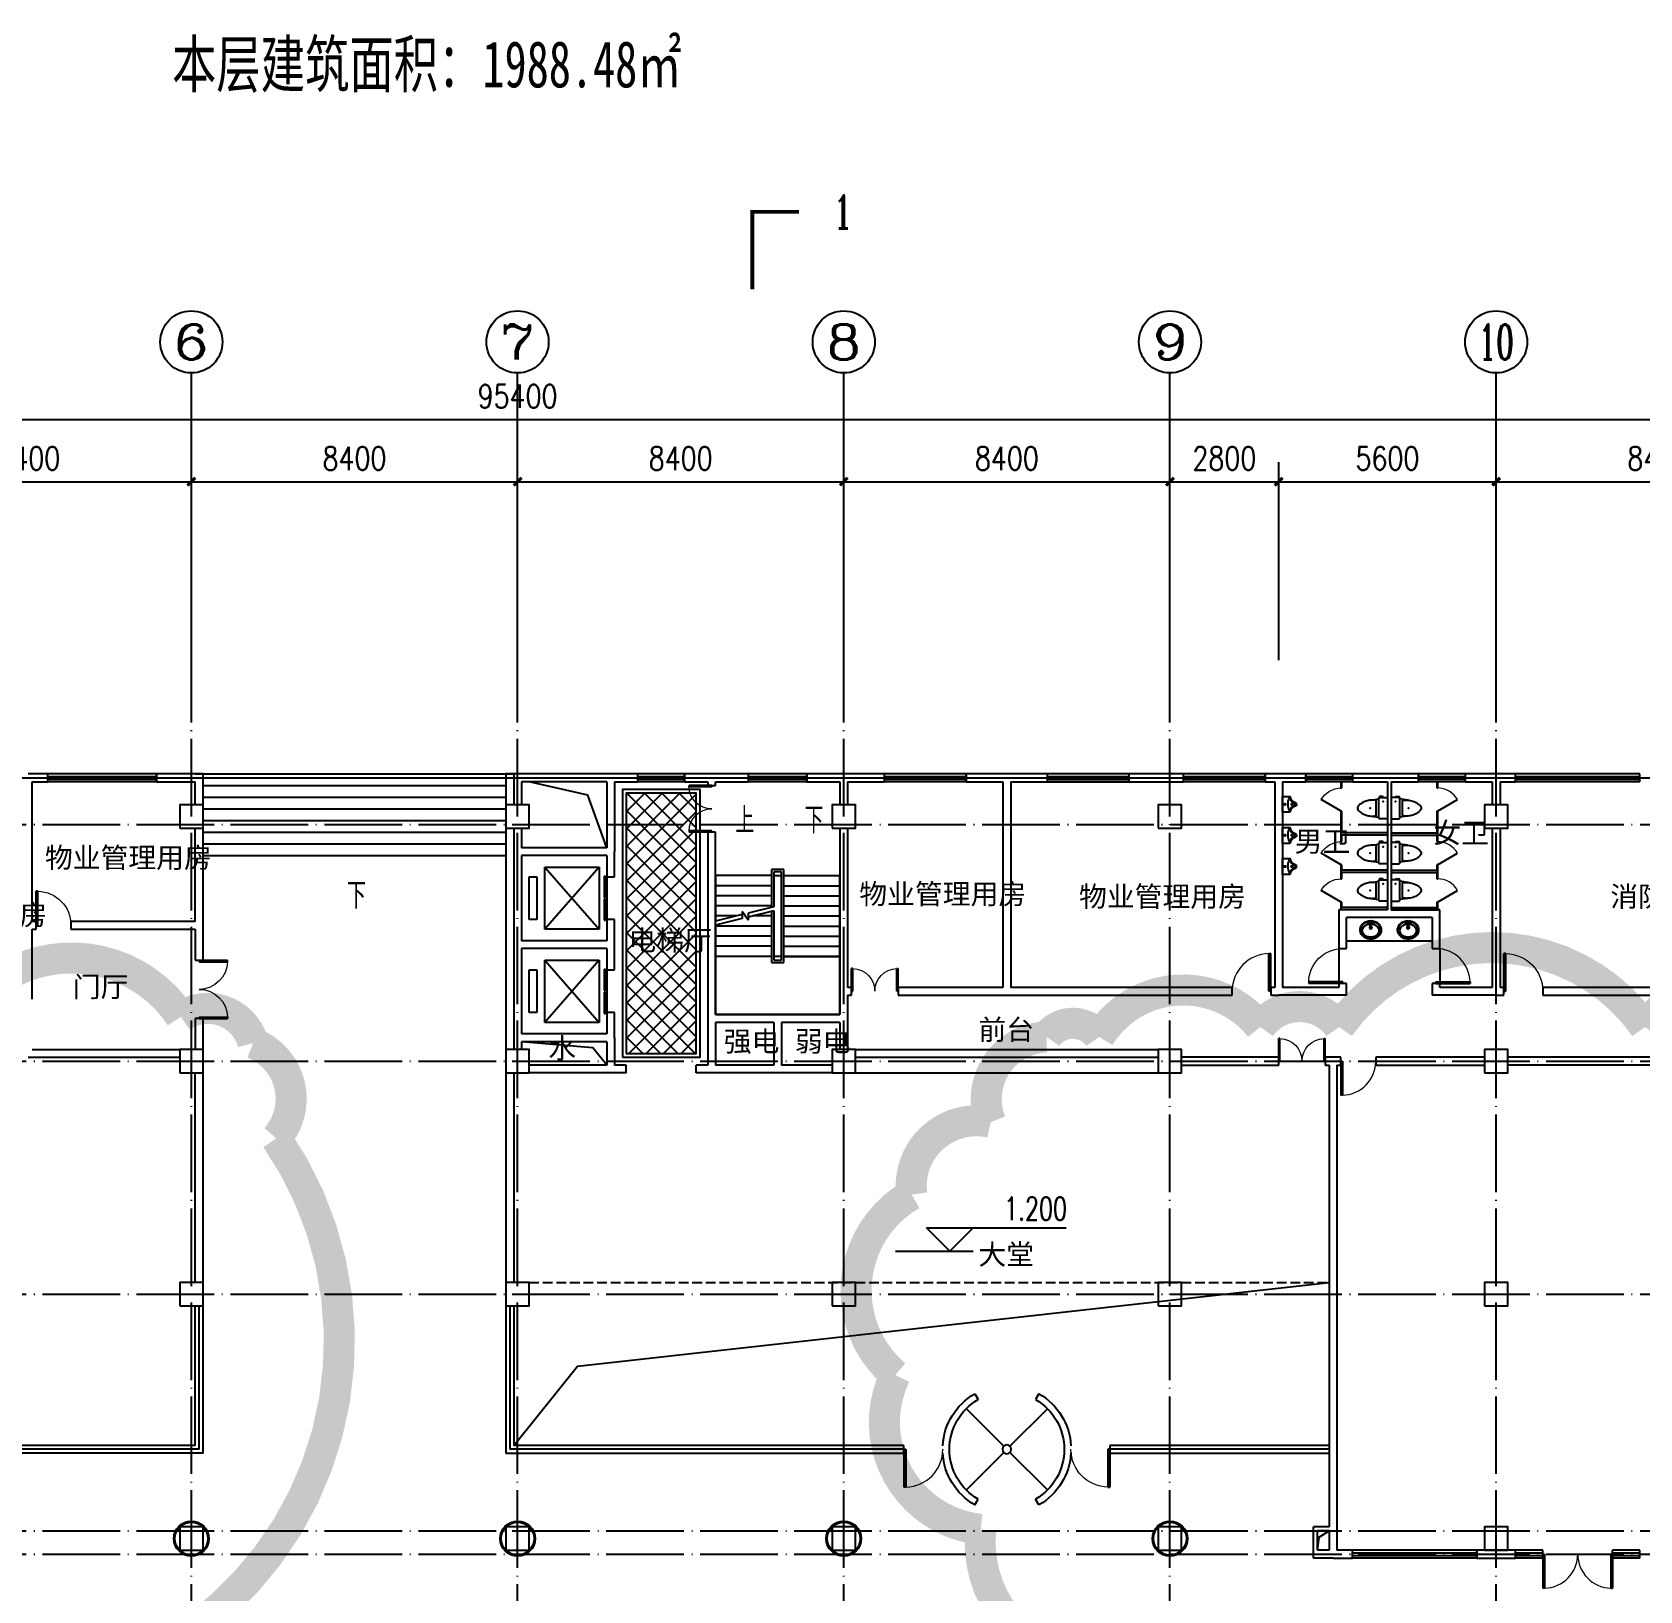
# Model space of a CAD drawing. Extents: x 122060 to 300410, y -425997 to -174060.
# Drawn here: x 198716 to 240116, y -275803 to -235647 of the extents above; entities that cross this region are included whole.
import ezdxf
from ezdxf.enums import TextEntityAlignment as Align

# ---------------------------------------------------------------- set-up
doc = ezdxf.new("R2010")
doc.units = 0
doc.header["$LTSCALE"] = 1000
doc.header["$MEASUREMENT"] = 0
doc.linetypes.add('DASH', pattern=[0.35, 0.25, -0.1])
doc.linetypes.add('DOTE', pattern=[2.42, 2, -0.2, 0.02, -0.2])
doc.layers.get('0').update_dxf_attribs({"linetype": 'CONTINUOUS'})
doc.layers.get('Defpoints').update_dxf_attribs({"linetype": 'CONTINUOUS'})
for name, color, linetype in [('AXIS', 3, 'CONTINUOUS'), ('AXIS_TEXT', 7, 'CONTINUOUS'), ('DIM_ELEV', 3, 'CONTINUOUS'), ('DIM_SYMB', 3, 'CONTINUOUS'), ('DOTE', 1, 'CONTINUOUS'), ('STAIR', 2, 'CONTINUOUS'), ('WALL', 255, 'CONTINUOUS'), ('WINDOW', 4, 'CONTINUOUS'), ('WR-COLUMN', 255, 'CONTINUOUS'), ('WR-EQPM-TOLT', 70, 'CONTINUOUS'), ('WR-WALL', 255, 'CONTINUOUS'), ('厨卫', 8, 'CONTINUOUS'), ('平面填充', 251, 'CONTINUOUS'), ('平面看线', 8, 'CONTINUOUS'), ('石材', 41, 'CONTINUOUS')]:
    doc.layers.add(name, color=color, linetype=linetype)
doc.layers.add('PUB_TEXT', color=7, linetype='CONTINUOUS', lineweight=0)
doc.styles.add('_TCH_AXIS', font='COMPLEX', dxfattribs={"bigfont": 'GBCBIG'})
doc.styles.add('_TCH_DIM', font='SIMPLEX', dxfattribs={"bigfont": 'GBCBIG'})
doc.styles.add('_TCH_LABEL', font='COMPLEX', dxfattribs={"bigfont": 'GBCBIG'})
doc.styles.add('COMPLEX', font='COMPLEX')
doc.styles.add('dim_font', font='SIMPLEX.shx', dxfattribs={"width": 0.8})
doc.styles.add('宋体', font='SimSun.ttf')
doc.styles.add('长仿宋', font='SimSun.ttf', dxfattribs={"width": 0.7, "height": 5})
doc.dimstyles.new('DIMN200', dxfattribs={"dimscale": 2, "dimtxt": 300, "dimasz": 100, "dimexe": 250, "dimexo": 300, "dimgap": 150, "dimtad": 1, "dimdec": 0, "dimzin": 0, "dimdsep": 46, "dimtxsty": 'dim_font', "dimblk": 'ARCHTICK', "dimcen": 0.09, "dimclrt": 7, "dimazin": 2, "dimtfac": 1, "dimtdec": 0, "dimtix": 1, "dimtmove": 2, "dimatfit": 3, "dimfxl": 0, "dimtolj": 1, "dimtzin": 0, "dimarcsym": 0})

# ---------------------------------------------------------------- blocks, each defined once
blk = doc.blocks.new('_ArchTick')
at = {"color": 0, "linetype": 'ByBlock', "const_width": 0.4}
blk.add_lwpolyline([(-0.5, -0.5), (0.5, 0.5)], dxfattribs=at)
blk = doc.blocks.new('*D195')
at = {"layer": 'AXIS', "color": 0, "lineweight": -2}
for p, q in [((194416, -251828), (194416, -246728)), ((202816, -251828), (202816, -246728)), ((194416, -247228), (202816, -247228))]:
    blk.add_line(p, q, dxfattribs=at)
at = {"layer": 'Defpoints', "color": 0}
for p in [(202816, -247228), (194416, -252428), (202816, -252428)]:
    blk.add_point(p, dxfattribs=at)
at = {"layer": 'AXIS', "color": 0, "lineweight": -2, "xscale": 200, "yscale": 200, "zscale": 200, "rotation": 180}
blk.add_blockref('_ArchTick', (194416, -247228), dxfattribs=at)
at = {"layer": 'AXIS', "color": 0, "lineweight": -2, "xscale": 200, "yscale": 200, "zscale": 200}
blk.add_blockref('_ArchTick', (202816, -247228), dxfattribs=at)
at = {"layer": 'AXIS', "color": 7, "insert": (198616, -246628), "char_height": 600, "attachment_point": 5, "style": 'dim_font'}
blk.add_mtext('\\A1;8400', dxfattribs=at)
blk = doc.blocks.new('*D196')
at = {"layer": 'AXIS', "color": 0, "lineweight": -2}
for p, q in [((202816, -251828), (202816, -246728)), ((211216, -251828), (211216, -246728)), ((202816, -247228), (211216, -247228))]:
    blk.add_line(p, q, dxfattribs=at)
at = {"layer": 'Defpoints', "color": 0}
for p in [(211216, -247228), (202816, -252428), (211216, -252428)]:
    blk.add_point(p, dxfattribs=at)
at = {"layer": 'AXIS', "color": 0, "lineweight": -2, "xscale": 200, "yscale": 200, "zscale": 200, "rotation": 180}
blk.add_blockref('_ArchTick', (202816, -247228), dxfattribs=at)
at = {"layer": 'AXIS', "color": 0, "lineweight": -2, "xscale": 200, "yscale": 200, "zscale": 200}
blk.add_blockref('_ArchTick', (211216, -247228), dxfattribs=at)
at = {"layer": 'AXIS', "color": 7, "insert": (207016, -246628), "char_height": 600, "attachment_point": 5, "style": 'dim_font'}
blk.add_mtext('\\A1;8400', dxfattribs=at)
blk = doc.blocks.new('*D197')
at = {"layer": 'AXIS', "color": 0, "lineweight": -2}
for p, q in [((211216, -251828), (211216, -246728)), ((219616, -251828), (219616, -246728)), ((211216, -247228), (219616, -247228))]:
    blk.add_line(p, q, dxfattribs=at)
at = {"layer": 'Defpoints', "color": 0}
for p in [(219616, -247228), (211216, -252428), (219616, -252428)]:
    blk.add_point(p, dxfattribs=at)
at = {"layer": 'AXIS', "color": 0, "lineweight": -2, "xscale": 200, "yscale": 200, "zscale": 200, "rotation": 180}
blk.add_blockref('_ArchTick', (211216, -247228), dxfattribs=at)
at = {"layer": 'AXIS', "color": 0, "lineweight": -2, "xscale": 200, "yscale": 200, "zscale": 200}
blk.add_blockref('_ArchTick', (219616, -247228), dxfattribs=at)
at = {"layer": 'AXIS', "color": 7, "insert": (215416, -246628), "char_height": 600, "attachment_point": 5, "style": 'dim_font'}
blk.add_mtext('\\A1;8400', dxfattribs=at)
blk = doc.blocks.new('*D198')
at = {"layer": 'AXIS', "color": 0, "lineweight": -2}
for p, q in [((219616, -251828), (219616, -246728)), ((228016, -251828), (228016, -246728)), ((219616, -247228), (228016, -247228))]:
    blk.add_line(p, q, dxfattribs=at)
at = {"layer": 'Defpoints', "color": 0}
for p in [(228016, -247228), (219616, -252428), (228016, -252428)]:
    blk.add_point(p, dxfattribs=at)
at = {"layer": 'AXIS', "color": 0, "lineweight": -2, "xscale": 200, "yscale": 200, "zscale": 200, "rotation": 180}
blk.add_blockref('_ArchTick', (219616, -247228), dxfattribs=at)
at = {"layer": 'AXIS', "color": 0, "lineweight": -2, "xscale": 200, "yscale": 200, "zscale": 200}
blk.add_blockref('_ArchTick', (228016, -247228), dxfattribs=at)
at = {"layer": 'AXIS', "color": 7, "insert": (223816, -246628), "char_height": 600, "attachment_point": 5, "style": 'dim_font'}
blk.add_mtext('\\A1;8400', dxfattribs=at)
blk = doc.blocks.new('*D199')
at = {"layer": 'AXIS', "color": 0, "lineweight": -2}
for p, q in [((228016, -251828), (228016, -246728)), ((230816, -251828), (230816, -246728)), ((228016, -247228), (230816, -247228))]:
    blk.add_line(p, q, dxfattribs=at)
at = {"layer": 'Defpoints', "color": 0}
for p in [(230816, -247228), (228016, -252428), (230816, -252428)]:
    blk.add_point(p, dxfattribs=at)
at = {"layer": 'AXIS', "color": 0, "lineweight": -2, "xscale": 200, "yscale": 200, "zscale": 200, "rotation": 180}
blk.add_blockref('_ArchTick', (228016, -247228), dxfattribs=at)
at = {"layer": 'AXIS', "color": 0, "lineweight": -2, "xscale": 200, "yscale": 200, "zscale": 200}
blk.add_blockref('_ArchTick', (230816, -247228), dxfattribs=at)
at = {"layer": 'AXIS', "color": 7, "insert": (229416, -246628), "char_height": 600, "attachment_point": 5, "style": 'dim_font'}
blk.add_mtext('\\A1;2800', dxfattribs=at)
blk = doc.blocks.new('*D200')
at = {"layer": 'AXIS', "color": 0, "lineweight": -2}
for p, q in [((230816, -251828), (230816, -246728)), ((236416, -251828), (236416, -246728)), ((230816, -247228), (236416, -247228))]:
    blk.add_line(p, q, dxfattribs=at)
at = {"layer": 'Defpoints', "color": 0}
for p in [(236416, -247228), (230816, -252428), (236416, -252428)]:
    blk.add_point(p, dxfattribs=at)
at = {"layer": 'AXIS', "color": 0, "lineweight": -2, "xscale": 200, "yscale": 200, "zscale": 200, "rotation": 180}
blk.add_blockref('_ArchTick', (230816, -247228), dxfattribs=at)
at = {"layer": 'AXIS', "color": 0, "lineweight": -2, "xscale": 200, "yscale": 200, "zscale": 200}
blk.add_blockref('_ArchTick', (236416, -247228), dxfattribs=at)
at = {"layer": 'AXIS', "color": 7, "insert": (233616, -246628), "char_height": 600, "attachment_point": 5, "style": 'dim_font'}
blk.add_mtext('\\A1;5600', dxfattribs=at)
blk = doc.blocks.new('*D201')
at = {"layer": 'AXIS', "color": 0, "lineweight": -2}
for p, q in [((236416, -251828), (236416, -246728)), ((244816, -251828), (244816, -246728)), ((236416, -247228), (244816, -247228))]:
    blk.add_line(p, q, dxfattribs=at)
at = {"layer": 'Defpoints', "color": 0}
for p in [(244816, -247228), (236416, -252428), (244816, -252428)]:
    blk.add_point(p, dxfattribs=at)
at = {"layer": 'AXIS', "color": 0, "lineweight": -2, "xscale": 200, "yscale": 200, "zscale": 200, "rotation": 180}
blk.add_blockref('_ArchTick', (236416, -247228), dxfattribs=at)
at = {"layer": 'AXIS', "color": 0, "lineweight": -2, "xscale": 200, "yscale": 200, "zscale": 200}
blk.add_blockref('_ArchTick', (244816, -247228), dxfattribs=at)
at = {"layer": 'AXIS', "color": 7, "insert": (240616, -246628), "char_height": 600, "attachment_point": 5, "style": 'dim_font'}
blk.add_mtext('\\A1;8400', dxfattribs=at)
blk = doc.blocks.new('*D206')
at = {"layer": 'AXIS', "color": 0, "lineweight": -2}
for p, q in [((163516, -251828), (163516, -245128)), ((258916, -251828), (258916, -245128)), ((163516, -245628), (258916, -245628))]:
    blk.add_line(p, q, dxfattribs=at)
at = {"layer": 'Defpoints', "color": 0}
for p in [(258916, -245628), (163516, -252428), (258916, -252428)]:
    blk.add_point(p, dxfattribs=at)
at = {"layer": 'AXIS', "color": 0, "lineweight": -2, "xscale": 200, "yscale": 200, "zscale": 200, "rotation": 180}
blk.add_blockref('_ArchTick', (163516, -245628), dxfattribs=at)
at = {"layer": 'AXIS', "color": 0, "lineweight": -2, "xscale": 200, "yscale": 200, "zscale": 200}
blk.add_blockref('_ArchTick', (258916, -245628), dxfattribs=at)
at = {"layer": 'AXIS', "color": 7, "insert": (211216, -245028), "char_height": 600, "attachment_point": 5, "style": 'dim_font'}
blk.add_mtext('\\A1;95400', dxfattribs=at)
blk = doc.blocks.new('$TCHSYS$WIN2D')
for p, q in [((-0.5, 0.5), (0.5, 0.5)), ((-0.5, 0.5), (-0.5, -0.5)), ((0.5, 0.5), (0.5, -0.5)), ((0.5, 0.167), (-0.5, 0.167)), ((0.5, -0.167), (-0.5, -0.167)), ((-0.5, -0.5), (0.5, -0.5))]:
    blk.add_line(p, q)
blk = doc.blocks.new('_FZHK')
blk.add_lwpolyline([(-0.5, -0.5), (0.5, -0.5), (0.5, 0.5), (-0.5, 0.5)], close=True)
blk = doc.blocks.new('$DorLib2D$00000002')
for p, q in [((-0.5, 0), (-0.5, 0.4875)), ((-0.475, 0.4875), (-0.5, 0.4875)), ((-0.475, 0), (-0.475, 0.4875)), ((0.475, 0), (0.475, 0.4875)), ((0.475, 0.4875), (0.5, 0.4875)), ((0.5, 0), (0.5, 0.4875)), ((-0.5, 0), (-0.475, 0)), ((0.5, 0), (0.475, 0))]:
    blk.add_line(p, q)
at = {"lineweight": 13}
for centre, start, end in [((-0.4875, 0), 0, 88.53072), ((0.4875, 0), 91.46928, 180)]:
    blk.add_arc(centre, 0.4875, start, end, dxfattribs=at)
blk = doc.blocks.new('$DorLib2D$00000022')
for p, q in [((-0.25, 0.434), (-0.224, 0.388)), ((0.25, 0.434), (0.224, 0.388)), ((-0.024, 0.024), (-0.316, 0.316)), ((0.024, 0.024), (0.316, 0.316)), ((-0.316, -0.316), (-0.024, -0.024)), ((0.316, -0.316), (0.024, -0.024)), ((-0.25, -0.434), (-0.224, -0.388)), ((0.25, -0.434), (0.224, -0.388))]:
    blk.add_line(p, q)
blk.add_circle((0, 0), 0.0344)
for radius, start, end in [(0.501, 120, 176.7295), (0.448, 120, 240), (0.448, 300, 60), (0.501, 3.2705, 60), (0.501, 183.2705, 240), (0.501, 300, 356.7295)]:
    blk.add_arc((0, 0), radius, start, end)
blk = doc.blocks.new('$DorLib2D$00000001')
for p, q in [((0.45, 0.975), (0.5, 0.975)), ((0.45, 0), (0.45, 0.975)), ((0.5, 0), (0.5, 0.975)), ((0.5, 0), (0.45, 0))]:
    blk.add_line(p, q)
at = {"lineweight": 13}
blk.add_arc((0.475, 0), 0.975, 91.4693, 180, dxfattribs=at)
blk = doc.blocks.new('$TCHSYS$LDOR22D')
for p, q in [((-0.517, 0.833), (-0.017, 0.833)), ((-0.517, 0.833), (-0.517, 0.667)), ((-0.017, 0.833), (-0.017, 0.667)), ((0.017, 0.833), (0.017, 0.667)), ((0.017, 0.833), (0.517, 0.833)), ((0.517, 0.833), (0.517, 0.667)), ((-0.517, 0.667), (-0.017, 0.667)), ((-0.5, 0.5), (0.5, 0.5)), ((0.017, 0.667), (0.517, 0.667))]:
    blk.add_line(p, q)
blk = doc.blocks.new('_AXISO')
blk.add_circle((0, 0), 0.5)
at = {"layer": 'AXIS_TEXT', "style": 'COMPLEX', "width": 1.041667}
blk.add_attdef('A', text='', height=0.56, dxfattribs=at).set_placement((-0.25, -0.28), (0.25, -0.28), align=Align.FIT)
blk = doc.blocks.new('$lvtry$00000206')
at = {"color": 0}
for points in [[(-253, -220, -0.414214), (-275, -198), (-275, -22, -0.414214), (-253, 0), (253, 0, -0.414214), (275, -22), (275, -198, -0.414214), (253, -220)], [(181, -286), (-181, -286, 0.39219), (-201, -305), (-202, -326), (-204, -363), (-205, -398), (-204, -429), (-201, -459), (-197, -488), (-189, -518), (-180, -550), (-168, -584), (-153, -619), (-135, -654), (-114, -687), (-90, -717), (-63, -741), (-33, -760), (-12, -767, 0.15433), (12, -767), (33, -760), (63, -741), (90, -717), (114, -687), (135, -654), (153, -619), (168, -584), (180, -550), (189, -518), (197, -488), (201, -459), (204, -429), (205, -398), (204, -363), (202, -326), (201, -305, 0.39219)]]:
    blk.add_lwpolyline(points, format="xyb", close=True, dxfattribs=at)
blk.add_lwpolyline([(-275, -120), (-297, -120), (-297, -200), (-275, -200)], close=True, dxfattribs=at)
for points in [[(-205, -428), (-235, -220)], [(205, -428), (235, -220)]]:
    blk.add_lwpolyline(points, dxfattribs=at)
for p in [(-166, -109), (1, -443)]:
    blk.add_point(p, dxfattribs=at)
blk = doc.blocks.new('$TCHSYS$APDOOR2D')
blk.add_line((0.5, 0), (0, 0.866))
at = {"lineweight": 13}
blk.add_arc((0.5, 0), 1, 120, 180, dxfattribs=at)
blk = doc.blocks.new('$lvtry$00000224')
at = {"color": 0}
blk.add_lwpolyline([(-205, -191), (-205, 0), (205, 0), (205, -191, 0.268068), (51, -323, -0.317765), (0, -360, -0.317765), (-51, -323, 0.268068)], format="xyb", close=True, dxfattribs=at)
for centre in [(0, -60), (0, -242)]:
    blk.add_circle(centre, 20, dxfattribs=at)
for centre, radius, start, end in [((-152, -175), 10, 114.1084, 248.1394), ((5, -526), 395, 66.6675, 114.1084), ((-243, -401), 233, 19.2639, 68.1394), ((0, -316), 24, 199.2639, 269.4998), ((0, -316), 24, 270.5002, 340.7361), ((243, -401), 233, 110.4941, 160.7361), ((158, -173), 10, 290.4941, 66.6675)]:
    blk.add_arc(centre, radius, start, end, dxfattribs=at)
for p in [(0, -60, 0), (0, -242, 0)]:
    blk.add_point(p, dxfattribs=at)
blk = doc.blocks.new('$plan$00001629')
for p, q in [((-252, -170), (-172, -150)), ((-75, -35), (-75, -85)), ((-75, -35), (75, -35)), ((-75, -85), (-21, -85)), ((-16, -146), (-25, -35)), ((16, -146), (25, -35)), ((21, -85), (75, -85)), ((75, -35), (75, -85)), ((172, -150), (252, -170))]:
    blk.add_line(p, q)
for centre, radius in [((-50, -60), 20), ((1, -60), 10), ((50, -60), 20)]:
    blk.add_circle(centre, radius)
for centre, radius, start, end in [((0, -340), 340, 90, 108.7907), ((0, -340), 340, 71.2093, 90), ((-90, -230), 190, 153.24, 180), ((-90, -230), 190, 180, 206.76), ((-90, -230), 173, 153.24, 180), ((-90, -230), 173, 180, 206.76), ((-46, -252), 239, 129.4007, 153.24), ((-46, -208), 239, 206.76, 230.5993), ((-46, -252), 222, 129.4007, 153.24), ((-46, -208), 222, 206.76, 230.5993), ((-102, -250), 118, 150.3366, 180), ((-102, -250), 118, 180, 209.6634), ((-53, -278), 174, 126.0274, 150.3366), ((-53, -222), 174, 209.6634, 233.9726), ((-18, -286), 283, 108.7907, 129.4007), ((-18, -174), 283, 230.5993, 251.2093), ((-18, -286), 266, 108.7907, 129.4007), ((-18, -174), 266, 230.5993, 251.2093), ((-21, -322), 229, 106.7647, 126.0274), ((-21, -178), 229, 233.9726, 253.2353), ((0, -340), 323, 90, 108.7907), ((0, -391), 301, 93.9271, 106.7647), ((0, -109), 301, 253.2353, 270), ((0, -170), 35, 118.7783, 61.2217), ((0, -170), 25, 129.0728, 50.9272), ((0, -146), 16.3, 180, 0), ((0, -340), 323, 71.2093, 90), ((0, -109), 301, 270, 286.7647), ((0, -391), 301, 73.2353, 86.0729), ((21, -322), 229, 53.9726, 73.2353), ((21, -178), 229, 286.7647, 306.0274), ((18, -286), 266, 50.5993, 71.2093), ((18, -174), 266, 288.7907, 309.4007), ((18, -286), 283, 50.5993, 71.2093), ((18, -174), 283, 288.7907, 309.4007), ((53, -278), 174, 29.6634, 53.9726), ((53, -222), 174, 306.0274, 330.3366), ((46, -252), 222, 26.76, 50.5993), ((46, -208), 222, 309.4007, 333.24), ((46, -252), 239, 26.76, 50.5993), ((46, -208), 239, 309.4007, 333.24), ((102, -250), 118, 0, 29.6634), ((102, -250), 118, 330.3366, 0), ((90, -230), 173, 0, 26.76), ((90, -230), 173, 333.24, 0), ((90, -230), 190, 0, 26.76), ((90, -230), 190, 333.24, 0), ((0, -120), 340, 251.2093, 270), ((0, -120), 323, 251.2093, 270), ((0, -120), 323, 270, 288.7907), ((0, -120), 340, 270, 288.7907)]:
    blk.add_arc(centre, radius, start, end)

msp = doc.modelspace()

# ---------------------------------------------------------------- hatches: boundary and pattern name
at = {"layer": '平面填充'}
h = msp.add_hatch(dxfattribs=at)
h.set_pattern_fill('ANSI37', color=256, scale=200, style=0)
h.set_pattern_definition([(45, (-293122.33, 6e-11), (-224.5064, 224.5064), []), (135, (-293122.33, 6e-11), (-224.5064, -224.5064), [])])
h.paths.add_polyline_path([(214015.6, -261956.9), (215815.6, -261956.9), (215815.6, -255256.9), (214015.6, -255256.9)])

# ---------------------------------------------------------------- linework, layer by layer
at = {"layer": 'AXIS'}
for p, q in [((202815.6, -252427.9), (202815.6, -244427.9)), ((211215.6, -252427.9), (211215.6, -244427.9)), ((219615.6, -252427.9), (219615.6, -244427.9)), ((228015.6, -252427.9), (228015.6, -244427.9)), ((236415.6, -252427.9), (236415.6, -244427.9))]:
    msp.add_line(p, q, dxfattribs=at)
at = {"layer": 'DIM_ELEV'}
for p, q in [((222343.7, -267054.2), (221743.7, -266454.2)), ((221743.7, -266454.2), (225343.7, -266454.2)), ((222343.7, -267054.2), (222943.7, -266454.2)), ((220943.7, -267054.2), (222943.7, -267054.2))]:
    msp.add_line(p, q, dxfattribs=at)
at = {"layer": 'DIM_SYMB', "const_width": 100}
msp.add_lwpolyline([(218459.8, -240277.3), (217259.8, -240277.3), (217259.8, -242277.3)], dxfattribs=at)
at = {"layer": 'DIM_SYMB'}
for points in [[(207015.6, -257327.9, 0, 0, 0), (207015.6, -255356.9, 160, 0, 0), (207015.6, -254756.9, 0, 0, 0)], [(217035.6, -256793.2, 0, 0, 0), (217035.6, -257726.9, 160, 0, 0), (217035.6, -258326.9, 0, 0, 0)], [(218795.6, -256793.2, 0, 0, 0), (218795.6, -260356.9, 0, 0, 0), (217035.6, -260356.9, 0, 0, 0), (217035.6, -259186.9, 160, 0, 0), (217035.6, -258586.9, 0, 0, 0)]]:
    msp.add_lwpolyline(points, format="xyseb", dxfattribs=at)
at = {"layer": 'DOTE', "linetype": 'DOTE'}
for p, q in [((202815.6, -277632.3), (202815.6, -251217.3)), ((211215.6, -277632.3), (211215.6, -251217.3)), ((219615.6, -277632.3), (219615.6, -251217.3)), ((228015.6, -277632.3), (228015.6, -251217.3)), ((236415.6, -277632.3), (236415.6, -251217.3)), ((160260.5, -254856.9), (261267.3, -254856.9)), ((168660.5, -254856.9), (269667.3, -254856.9)), ((160260.5, -256056.9), (261267.3, -256056.9)), ((160260.5, -262156.9), (261267.3, -262156.9)), ((160260.5, -268156.9), (260967.3, -268156.9)), ((160260.5, -274256.9), (260967.3, -274256.9)), ((160260.5, -274856.9), (260967.3, -274856.9))]:
    msp.add_line(p, q, dxfattribs=at)
at = {"layer": 'STAIR'}
for p, q in [((202915.6, -254756.9), (211115.6, -254756.9)), ((203115.6, -255056.9), (210915.6, -255056.9)), ((203115.6, -255356.9), (210915.6, -255356.9)), ((203115.6, -255656.9), (210915.6, -255656.9)), ((203115.6, -255956.9), (210915.6, -255956.9)), ((203115.6, -256256.9), (210915.6, -256256.9)), ((203115.6, -256556.9), (210915.6, -256556.9)), ((203115.6, -256856.9), (210915.6, -256856.9)), ((211515.6, -257406.9), (211715.6, -257406.9)), ((211515.6, -258506.9), (211515.6, -257406.9)), ((211715.6, -257406.9), (211715.6, -258506.9)), ((211915.6, -257156.9), (213315.6, -257156.9)), ((211915.6, -258756.9), (211915.6, -257156.9)), ((211915.6, -257156.9), (213315.6, -258756.9)), ((213315.6, -257156.9), (211915.6, -258756.9)), ((213315.6, -257156.9), (213315.6, -258756.9)), ((216315.6, -257376.9), (216315.6, -258550.3)), ((217755.6, -257376.9), (216315.6, -257376.9)), ((218075.6, -257216.9), (217755.6, -257216.9)), ((217755.6, -257216.9), (217755.6, -258195.3)), ((218015.6, -257276.9), (217815.6, -257276.9)), ((217815.6, -257276.9), (217815.6, -258180.6)), ((217815.6, -257376.9), (217815.6, -258180.6)), ((217815.6, -257376.9), (218015.6, -257376.9)), ((218015.6, -259556.9), (218015.6, -257276.9)), ((218015.6, -259456.9), (218015.6, -257376.9)), ((218075.6, -259616.9), (218075.6, -257216.9)), ((218075.6, -257376.9), (219515.6, -257376.9)), ((219515.6, -259456.9), (219515.6, -257376.9)), ((217755.6, -257636.9), (216315.6, -257636.9)), ((217755.6, -257896.9), (216315.6, -257896.9)), ((218075.6, -257636.9), (219515.6, -257636.9)), ((218075.6, -257896.9), (219515.6, -257896.9)), ((217755.6, -258156.9), (216315.6, -258156.9)), ((217000.5, -258298.7), (216996.7, -258485.4)), ((217150.3, -258522.1), (217000.5, -258298.7)), ((217815.6, -258283.5), (217151.8, -258447.2)), ((217815.6, -258180.6), (217153.9, -258343.7)), ((217755.6, -258298.3), (217755.6, -259616.9)), ((217815.6, -258283.5), (217815.6, -259456.9)), ((217815.6, -258283.5), (217815.6, -259556.9)), ((218075.6, -258156.9), (219515.6, -258156.9)), ((211715.6, -258506.9), (211515.6, -258506.9)), ((216998.8, -258381.9), (216315.6, -258550.3)), ((216856.7, -258416.9), (216315.6, -258416.9)), ((216996.7, -258485.4), (216315.6, -258653.3)), ((216315.6, -258653.3), (216315.6, -259456.9)), ((217755.6, -258676.9), (216315.6, -258676.9)), ((217153.9, -258343.7), (217150.3, -258522.1)), ((217755.6, -258416.9), (217274.5, -258416.9)), ((218075.6, -258416.9), (219515.6, -258416.9)), ((218075.6, -258676.9), (219515.6, -258676.9)), ((213315.6, -258756.9), (211915.6, -258756.9)), ((217755.6, -258936.9), (216315.6, -258936.9)), ((218075.6, -258936.9), (219515.6, -258936.9)), ((211915.6, -259556.9), (213315.6, -259556.9)), ((211915.6, -261156.9), (211915.6, -259556.9)), ((211915.6, -259556.9), (213315.6, -261156.9)), ((213315.6, -259556.9), (211915.6, -261156.9)), ((213315.6, -259556.9), (213315.6, -261156.9)), ((217755.6, -259196.9), (216315.6, -259196.9)), ((217755.6, -259456.9), (216315.6, -259456.9)), ((216315.6, -259456.9), (216315.6, -260956.9)), ((217755.6, -259456.9), (216315.6, -259456.9)), ((218015.6, -259456.9), (217815.6, -259456.9)), ((217815.6, -259556.9), (218015.6, -259556.9)), ((218075.6, -259196.9), (219515.6, -259196.9)), ((218075.6, -259456.9), (219515.6, -259456.9)), ((219515.6, -259456.9), (218075.6, -259456.9)), ((219515.6, -260956.9), (219515.6, -259456.9)), ((211515.6, -259806.9), (211715.6, -259806.9)), ((211515.6, -260906.9), (211515.6, -259806.9)), ((211715.6, -259806.9), (211715.6, -260906.9)), ((217755.6, -259616.9), (218075.6, -259616.9)), ((211715.6, -260906.9), (211515.6, -260906.9)), ((213315.6, -261156.9), (211915.6, -261156.9)), ((216315.6, -260956.9), (219515.6, -260956.9))]:
    msp.add_line(p, q, dxfattribs=at)
at = {"layer": 'WALL'}
for p, q in [((231715.6, -274956.9), (231715.6, -274156.9)), ((231815.6, -274756.9), (231815.6, -274256.9))]:
    msp.add_line(p, q, dxfattribs=at)
at = {"layer": 'WINDOW'}
for p, q in [((232365.6, -259256.9), (232365.6, -260156.9)), ((234965.6, -259256.9), (234965.6, -260156.9)), ((202915.6, -272056.9), (202915.6, -268456.9)), ((203015.6, -272156.9), (203015.6, -268456.9)), ((203115.6, -272256.9), (203115.6, -268456.9)), ((210915.6, -268456.9), (210915.6, -272256.9)), ((211015.6, -268456.9), (211015.6, -272156.9)), ((211115.6, -268456.9), (211115.6, -272056.9)), ((202915.6, -272056.9), (194715.6, -272056.9)), ((203015.6, -272156.9), (194715.6, -272156.9)), ((203115.6, -272256.9), (194715.6, -272256.9)), ((210915.6, -272256.9), (221165.6, -272256.9)), ((221165.6, -272156.9), (211015.6, -272156.9)), ((221165.6, -272056.9), (211115.6, -272056.9)), ((221165.6, -272256.9), (221165.6, -272056.9)), ((232115.6, -272056.9), (226465.6, -272056.9)), ((226465.6, -272056.9), (226465.6, -272256.9)), ((232115.6, -272156.9), (226465.6, -272156.9)), ((226465.6, -272256.9), (232115.6, -272256.9))]:
    msp.add_line(p, q, dxfattribs=at)
at = {"layer": 'WR-EQPM-TOLT'}
for p, q in [((232415.6, -254956.9), (232415.6, -255119.6)), ((232440.6, -254956.9), (232415.6, -254956.9)), ((232440.6, -255119.6), (232440.6, -254956.9)), ((234890.6, -254956.9), (234890.6, -255119.6)), ((234915.6, -254956.9), (234890.6, -254956.9)), ((234915.6, -255119.6), (234915.6, -254956.9)), ((232415.6, -255119.6), (232440.6, -255119.6)), ((234890.6, -255119.6), (234915.6, -255119.6)), ((232440.6, -255719.6), (232415.6, -255719.6)), ((232415.6, -255719.6), (232415.6, -256336.9)), ((232440.6, -256276.9), (232440.6, -255719.6)), ((234915.6, -255719.6), (234890.6, -255719.6)), ((234890.6, -255719.6), (234890.6, -256276.9)), ((234915.6, -256336.9), (234915.6, -255719.6)), ((233615.6, -256336.9), (232415.6, -256336.9)), ((232415.6, -256336.9), (232415.6, -256499.6)), ((232440.6, -256336.9), (232415.6, -256336.9)), ((232415.6, -256499.6), (232440.6, -256499.6)), ((233615.6, -256276.9), (232440.6, -256276.9)), ((232440.6, -256499.6), (232440.6, -256336.9)), ((233615.6, -256336.9), (233615.6, -256276.9)), ((233715.6, -256276.9), (234890.6, -256276.9)), ((233715.6, -256336.9), (234915.6, -256336.9)), ((234890.6, -256336.9), (234890.6, -256499.6)), ((234915.6, -256336.9), (234890.6, -256336.9)), ((234890.6, -256499.6), (234915.6, -256499.6)), ((234915.6, -256499.6), (234915.6, -256336.9)), ((232440.6, -257099.6), (232415.6, -257099.6)), ((232415.6, -257099.6), (232415.6, -257296.9)), ((233615.6, -257296.9), (232415.6, -257296.9)), ((232415.6, -257296.9), (232415.6, -257459.6)), ((232440.6, -257296.9), (232415.6, -257296.9)), ((232415.6, -257459.6), (232440.6, -257459.6)), ((232440.6, -257236.9), (232440.6, -257099.6)), ((233615.6, -257236.9), (232440.6, -257236.9)), ((232440.6, -257459.6), (232440.6, -257296.9)), ((233615.6, -257296.9), (233615.6, -257236.9)), ((233715.6, -257236.9), (234890.6, -257236.9)), ((233715.6, -257296.9), (234915.6, -257296.9)), ((234915.6, -257099.6), (234890.6, -257099.6)), ((234890.6, -257099.6), (234890.6, -257236.9)), ((234890.6, -257296.9), (234890.6, -257459.6)), ((234915.6, -257296.9), (234890.6, -257296.9)), ((234890.6, -257459.6), (234915.6, -257459.6)), ((234915.6, -257296.9), (234915.6, -257099.6)), ((234915.6, -257459.6), (234915.6, -257296.9)), ((232440.6, -258059.6), (232415.6, -258059.6)), ((232415.6, -258059.6), (232415.6, -258256.9)), ((233615.6, -258256.9), (232415.6, -258256.9)), ((232440.6, -258196.9), (232440.6, -258059.6)), ((233615.6, -258196.9), (232440.6, -258196.9)), ((233615.6, -258256.9), (233615.6, -258196.9)), ((233715.6, -258196.9), (234890.6, -258196.9)), ((233715.6, -258256.9), (234915.6, -258256.9)), ((234915.6, -258059.6), (234890.6, -258059.6)), ((234890.6, -258059.6), (234890.6, -258196.9)), ((234915.6, -258256.9), (234915.6, -258059.6)), ((232565.6, -259056.9), (234765.6, -259056.9))]:
    msp.add_line(p, q, dxfattribs=at)
at = {"layer": 'WR-WALL'}
for p, q in [((199115.6, -254756.9), (198615.6, -254756.9)), ((198715.6, -254956.9), (199115.6, -254956.9)), ((198715.6, -258556.9), (198715.6, -254956.9)), ((199115.6, -254956.9), (199115.6, -254756.9)), ((203115.6, -254756.9), (201915.6, -254756.9)), ((201915.6, -254756.9), (201915.6, -254956.9)), ((201915.6, -254956.9), (202915.6, -254956.9)), ((202915.6, -255556.9), (202915.6, -254956.9)), ((203115.6, -255556.9), (203115.6, -254756.9)), ((211115.6, -254756.9), (211115.6, -255556.9)), ((213615.6, -254756.9), (211115.6, -254756.9)), ((211315.6, -254956.9), (211315.6, -255556.9)), ((213515.6, -254956.9), (211315.6, -254956.9)), ((213515.6, -254956.9), (213515.6, -256656.9)), ((214315.6, -254756.9), (213615.6, -254756.9)), ((213715.6, -254956.9), (213715.6, -256756.9)), ((213715.6, -254956.9), (214315.6, -254956.9)), ((214315.6, -254956.9), (214315.6, -254756.9)), ((216215.6, -254756.9), (215515.6, -254756.9)), ((215515.6, -254756.9), (215515.6, -254956.9)), ((215515.6, -254956.9), (216115.6, -254956.9)), ((216115.6, -254956.9), (216115.6, -255056.9)), ((217165.6, -254756.9), (216215.6, -254756.9)), ((216315.6, -254956.9), (217165.6, -254956.9)), ((216315.6, -255056.9), (216315.6, -254956.9)), ((217165.6, -254956.9), (217165.6, -254756.9)), ((219615.6, -254756.9), (218665.6, -254756.9)), ((218665.6, -254756.9), (218665.6, -254956.9)), ((218665.6, -254956.9), (219515.6, -254956.9)), ((219515.6, -254956.9), (219515.6, -255556.9)), ((220665.6, -254756.9), (219615.6, -254756.9)), ((219715.6, -254956.9), (219715.6, -255556.9)), ((219715.6, -254956.9), (220665.6, -254956.9)), ((220665.6, -254956.9), (220665.6, -254756.9)), ((223815.6, -254756.9), (222765.6, -254756.9)), ((222765.6, -254756.9), (222765.6, -254956.9)), ((222765.6, -254956.9), (223715.6, -254956.9)), ((223715.6, -254956.9), (223715.6, -260256.9)), ((228365.6, -254756.9), (223815.6, -254756.9)), ((223915.6, -254956.9), (223915.6, -260256.9)), ((223915.6, -254956.9), (228365.6, -254956.9)), ((228365.6, -254956.9), (228365.6, -254756.9)), ((230815.6, -254756.9), (230465.6, -254756.9)), ((230465.6, -254756.9), (230465.6, -254956.9)), ((230465.6, -254956.9), (230715.6, -254956.9)), ((230715.6, -254956.9), (230715.6, -260256.9)), ((231515.6, -254756.9), (230815.6, -254756.9)), ((230915.6, -254956.9), (230915.6, -260256.9)), ((230915.6, -254956.9), (231515.6, -254956.9)), ((231515.6, -254956.9), (231515.6, -254756.9)), ((233715.6, -254756.9), (232715.6, -254756.9)), ((232715.6, -254756.9), (232715.6, -254956.9)), ((232715.6, -254956.9), (233615.6, -254956.9)), ((233615.6, -254956.9), (233615.6, -256306.9)), ((234415.6, -254756.9), (233715.6, -254756.9)), ((233715.6, -254956.9), (234415.6, -254956.9)), ((233715.6, -254956.9), (233715.6, -256306.9)), ((234415.6, -254956.9), (234415.6, -254756.9)), ((236415.6, -254756.9), (235615.6, -254756.9)), ((235615.6, -254756.9), (235615.6, -254956.9)), ((235615.6, -254956.9), (236315.6, -254956.9)), ((236315.6, -254956.9), (236315.6, -255556.9)), ((236915.6, -254756.9), (236415.6, -254756.9)), ((236515.6, -254956.9), (236515.6, -255556.9)), ((236515.6, -254956.9), (236915.6, -254956.9)), ((236915.6, -254956.9), (236915.6, -254756.9)), ((216115.6, -255056.9), (216315.6, -255056.9)), ((202915.6, -258556.9), (202915.6, -256156.9)), ((203115.6, -258656.9), (203115.6, -256156.9)), ((210915.6, -256156.9), (210915.6, -261856.9)), ((211115.6, -256156.9), (211115.6, -256756.9)), ((211315.6, -256156.9), (211315.6, -256656.9)), ((216315.6, -256256.9), (216115.6, -256256.9)), ((216115.6, -256256.9), (216115.6, -261056.9)), ((216315.6, -260956.9), (216315.6, -256256.9)), ((219515.6, -256156.9), (219515.6, -260356.9)), ((219715.6, -256156.9), (219715.6, -260256.9)), ((236315.6, -256156.9), (236315.6, -260256.9)), ((236515.6, -256156.9), (236515.6, -260256.9)), ((213515.6, -256656.9), (211315.6, -256656.9)), ((233615.6, -256306.9), (233615.6, -257266.9)), ((233715.6, -256306.9), (233715.6, -257266.9)), ((211115.6, -256756.9), (211115.6, -259156.9)), ((213515.6, -256856.9), (211315.6, -256856.9)), ((211315.6, -256856.9), (211315.6, -259056.9)), ((213515.6, -256856.9), (213515.6, -257406.9)), ((213715.6, -257406.9), (213715.6, -256756.9)), ((213515.6, -257406.9), (213715.6, -257406.9)), ((233615.6, -257266.9), (233615.6, -258226.9)), ((233715.6, -257266.9), (233715.6, -258226.9)), ((232365.6, -258256.9), (232365.6, -259256.9)), ((233615.6, -258256.9), (232365.6, -258256.9)), ((233615.6, -258226.9), (233615.6, -258256.9)), ((233715.6, -258226.9), (233715.6, -258256.9)), ((234965.6, -258256.9), (233715.6, -258256.9)), ((234965.6, -259256.9), (234965.6, -258256.9)), ((198815.6, -258556.9), (198715.6, -258556.9)), ((198815.6, -258756.9), (198815.6, -258556.9)), ((202915.6, -258556.9), (199715.6, -258556.9)), ((199715.6, -258556.9), (199715.6, -258756.9)), ((203115.6, -259556.9), (203115.6, -258656.9)), ((213715.6, -258506.9), (213515.6, -258506.9)), ((213515.6, -258506.9), (213515.6, -259056.9)), ((213715.6, -259156.9), (213715.6, -258506.9)), ((232565.6, -259256.9), (232565.6, -258456.9)), ((233715.6, -258456.9), (232565.6, -258456.9)), ((234765.6, -258456.9), (233715.6, -258456.9)), ((234765.6, -258456.9), (234765.6, -259256.9)), ((198715.6, -258756.9), (198815.6, -258756.9)), ((198715.6, -260556.9), (198715.6, -258756.9)), ((199715.6, -258756.9), (202915.6, -258756.9)), ((202915.6, -258756.9), (202915.6, -259556.9)), ((211115.6, -259156.9), (211115.6, -261556.9)), ((213515.6, -259056.9), (211315.6, -259056.9)), ((213715.6, -259806.9), (213715.6, -259156.9)), ((202915.6, -259556.9), (203115.6, -259556.9)), ((213515.6, -259256.9), (211315.6, -259256.9)), ((211315.6, -259256.9), (211315.6, -261456.9)), ((213515.6, -259256.9), (213515.6, -259806.9)), ((232365.6, -259256.9), (232565.6, -259256.9)), ((234765.6, -259256.9), (234965.6, -259256.9)), ((213515.6, -259806.9), (213715.6, -259806.9)), ((219515.6, -260356.9), (219515.6, -260956.9)), ((219815.6, -260256.9), (219715.6, -260256.9)), ((219815.6, -260456.9), (219815.6, -260256.9)), ((223715.6, -260256.9), (221015.6, -260256.9)), ((221015.6, -260256.9), (221015.6, -260456.9)), ((229615.6, -260256.9), (223915.6, -260256.9)), ((229615.6, -260456.9), (229615.6, -260256.9)), ((230715.6, -260256.9), (230615.6, -260256.9)), ((230615.6, -260256.9), (230615.6, -260456.9)), ((232365.6, -260256.9), (230915.6, -260256.9)), ((232565.6, -260156.9), (232365.6, -260156.9)), ((232365.6, -260156.9), (232365.6, -260256.9)), ((232565.6, -260456.9), (232565.6, -260156.9)), ((234965.6, -260156.9), (234765.6, -260156.9)), ((234765.6, -260156.9), (234765.6, -260456.9)), ((234965.6, -260256.9), (234965.6, -260156.9)), ((236315.6, -260256.9), (234965.6, -260256.9)), ((236615.6, -260256.9), (236515.6, -260256.9)), ((236615.6, -260456.9), (236615.6, -260256.9)), ((243615.6, -260256.9), (237615.6, -260256.9)), ((237615.6, -260256.9), (237615.6, -260456.9)), ((219715.6, -260456.9), (219815.6, -260456.9)), ((219715.6, -260456.9), (219715.6, -261056.9)), ((221015.6, -260456.9), (223815.6, -260456.9)), ((223815.6, -260456.9), (229615.6, -260456.9)), ((230615.6, -260456.9), (230815.6, -260456.9)), ((232565.6, -260456.9), (230815.6, -260456.9)), ((236415.6, -260456.9), (234765.6, -260456.9)), ((236415.6, -260456.9), (236615.6, -260456.9)), ((237615.6, -260456.9), (243615.6, -260456.9)), ((203115.6, -261056.9), (202915.6, -261056.9)), ((202915.6, -261056.9), (202915.6, -261856.9)), ((203115.6, -261856.9), (203115.6, -261056.9)), ((213715.6, -260906.9), (213515.6, -260906.9)), ((213515.6, -260906.9), (213515.6, -261456.9)), ((213715.6, -261556.9), (213715.6, -260906.9)), ((216115.6, -261056.9), (216115.6, -262256.9)), ((217915.6, -260956.9), (216315.6, -260956.9)), ((217815.6, -261156.9), (216315.6, -261156.9)), ((216315.6, -261156.9), (216315.6, -262256.9)), ((217815.6, -261156.9), (217815.6, -262256.9)), ((219515.6, -260956.9), (217915.6, -260956.9)), ((219515.6, -261156.9), (218015.6, -261156.9)), ((218015.6, -261156.9), (218015.6, -262256.9)), ((219515.6, -261156.9), (219515.6, -261856.9)), ((219715.6, -261056.9), (219715.6, -261856.9)), ((211115.6, -261556.9), (211115.6, -261856.9)), ((213515.6, -261456.9), (211315.6, -261456.9)), ((213715.6, -261556.9), (213715.6, -262256.9)), ((198615.6, -262056.9), (202515.6, -262056.9)), ((198715.6, -261856.9), (202515.6, -261856.9)), ((213515.6, -261656.9), (211315.6, -261656.9)), ((211315.6, -261656.9), (211315.6, -261856.9)), ((213515.6, -261656.9), (213515.6, -262256.9)), ((230815.6, -262056.9), (228315.6, -262056.9)), ((230815.6, -262256.9), (230815.6, -262056.9)), ((232215.6, -262056.9), (232015.6, -262056.9)), ((232015.6, -262056.9), (232015.6, -262256.9)), ((232415.6, -262056.9), (232215.6, -262056.9)), ((232415.6, -262256.9), (232415.6, -262056.9)), ((236115.6, -262056.9), (233315.6, -262056.9)), ((233315.6, -262056.9), (233315.6, -262256.9)), ((244515.6, -262056.9), (236715.6, -262056.9)), ((202915.6, -267856.9), (202915.6, -262456.9)), ((203115.6, -267856.9), (203115.6, -262456.9)), ((210915.6, -262456.9), (210915.6, -267856.9)), ((211115.6, -262456.9), (211115.6, -267856.9)), ((213515.6, -262256.9), (211515.6, -262256.9)), ((213615.6, -262456.9), (211515.6, -262456.9)), ((214015.6, -262456.9), (213615.6, -262456.9)), ((214015.6, -262256.9), (213715.6, -262256.9)), ((214015.6, -262456.9), (214015.6, -262256.9)), ((216115.6, -262256.9), (215815.6, -262256.9)), ((215815.6, -262456.9), (215815.6, -262256.9)), ((216215.6, -262456.9), (215815.6, -262456.9)), ((217915.6, -262456.9), (216215.6, -262456.9)), ((217815.6, -262256.9), (216315.6, -262256.9)), ((219315.6, -262456.9), (217915.6, -262456.9)), ((219315.6, -262256.9), (218015.6, -262256.9)), ((228315.6, -262256.9), (230815.6, -262256.9)), ((232015.6, -262256.9), (232115.6, -262256.9)), ((232115.6, -262256.9), (232115.6, -272156.9)), ((232315.6, -262256.9), (232415.6, -262256.9)), ((232315.6, -262256.9), (232315.6, -272156.9)), ((233315.6, -262256.9), (236115.6, -262256.9)), ((244515.6, -262256.9), (236715.6, -262256.9)), ((232115.6, -272156.9), (232115.6, -274156.9)), ((232315.6, -272156.9), (232315.6, -274256.9)), ((232115.6, -274156.9), (231715.6, -274156.9)), ((232115.6, -274256.9), (231815.6, -274256.9)), ((232115.6, -274256.9), (232115.6, -274756.9)), ((232315.6, -274256.9), (232315.6, -274756.9)), ((232115.6, -274756.9), (231815.6, -274756.9)), ((232715.6, -274756.9), (232315.6, -274756.9)), ((232715.6, -274956.9), (232715.6, -274756.9)), ((236915.6, -274756.9), (235915.6, -274756.9)), ((235915.6, -274756.9), (235915.6, -274956.9)), ((236915.6, -274956.9), (236915.6, -274756.9)), ((232215.6, -274956.9), (231715.6, -274956.9)), ((232215.6, -274956.9), (232715.6, -274956.9)), ((235915.6, -274956.9), (236915.6, -274956.9))]:
    msp.add_line(p, q, dxfattribs=at)
msp.add_lwpolyline([(211115.6, -254756.9), (210915.6, -254756.9), (210915.6, -256156.9)], dxfattribs=at)
at = {"layer": '平面填充'}
for p, q in [((219915.6, -261856.9), (227715.6, -261856.9)), ((219915.6, -262056.9), (227715.6, -262056.9)), ((219915.6, -262456.9), (227715.6, -262456.9))]:
    msp.add_line(p, q, dxfattribs=at)
for points in [[(213515.6, -256656.9), (213023.9, -255301.2), (211515.6, -254956.9)], [(213515.6, -262256.9), (213154.4, -261816.4), (211315.6, -261656.9)]]:
    msp.add_lwpolyline(points, dxfattribs=at)
for points in [[(213915.6, -262056.9), (215915.6, -262056.9), (215915.6, -255156.9), (213915.6, -255156.9)], [(214015.6, -261956.9), (215815.6, -261956.9), (215815.6, -255256.9), (214015.6, -255256.9)]]:
    msp.add_lwpolyline(points, close=True, dxfattribs=at)
at = {"layer": '平面填充', "color": 5, "const_width": 800}
for points in [[(204999.4, -264145.6, 0.5205671), (204406.7, -261692.8, 0.5205671), (202543.9, -261016.2, 0.5205671), (197040.1, -260847, 0.5205671), (190435.5, -260931.6, 0.5205671), (184847, -260931.6, 0.5205671), (176125.6, -260762.4, 0.5205671), (171976.5, -260847, 0.5205671), (165626, -260847, 0.5205671), (161900.3, -261862, 0.5205671), (159275.4, -269643.3, 0.5205671), (159444.8, -273872.3, 0.5205671), (167912.2, -278608.8, 0.5205671), (176125.6, -279962.1, 0.5205671), (186879.2, -279962.1, 0.5205671), (199749.6, -278270.5, 0.5205671)], [(260230.8, -261786.8, 0.5205671), (259892.1, -261617.6, 0.5205671), (256251.1, -261617.6, 0.5205671), (252102.1, -261279.3, 0.5205671), (248376.4, -261279.3, 0.5205671), (245582.2, -261279.3, 0.5205671), (240247.7, -261279.3, 0.5205671), (232373, -261279.3, 0.5205671), (230340.9, -261279.3, 0.5205671), (226191.8, -261533, 0.5205671), (224837.1, -261533, 0.5205671), (223397.6, -263732.1, 0.5205671), (221365.4, -265592.9, 0.5205671), (220942.1, -270244.8, 0.5205671), (223143.6, -274220, 0.5205671), (227038.6, -277603.2, 0.5205671), (234489.9, -279633.2, 0.5205671), (248545.8, -280309.8, 0.5205671), (264379.8, -278364.5, 0.5205671), (271746.5, -269991, 0.5205671), (271746.5, -264916.2, 0.5205671), (269290.9, -263309.2, 0.5205671), (265057.2, -262125.1, 0.5205671)]]:
    msp.add_lwpolyline(points, format="xyb", close=True, dxfattribs=at)
at = {"layer": '平面看线', "linetype": 'DASH'}
msp.add_line((211515.6, -267856.9), (232115.6, -267856.9), dxfattribs=at)
at = {"layer": '平面看线'}
for points in [[(211115.6, -272056.9), (212757.8, -270017.2), (232115.6, -267856.9)], [(231815.6, -274756.9), (231853.5, -274417.6), (232115.6, -274256.9)]]:
    msp.add_lwpolyline(points, dxfattribs=at)
at = {"layer": '石材'}
for centre, radius in [((202815.6, -274456.9), 450), ((202815.6, -274456.9), 425), ((211215.6, -274456.9), 450), ((211215.6, -274456.9), 425), ((219615.6, -274456.9), 450), ((219615.6, -274456.9), 425), ((228015.6, -274456.9), 450), ((228015.6, -274456.9), 425)]:
    msp.add_circle(centre, radius, dxfattribs=at)

# ---------------------------------------------------------------- block references
at = {"layer": 'AXIS'}
ref = msp.add_blockref('_AXISO', (202815.6, -243627.9), dxfattribs=dict(at, xscale=1600, yscale=1600, zscale=1600))
ref.add_attrib('A', '6', dxfattribs={"layer": 'AXIS_TEXT', "height": 905.1, "style": '_TCH_AXIS', "width": 1.5}).set_placement((202363.1, -244080.4), (203268.2, -244080.4), align=Align.FIT)
ref = msp.add_blockref('_AXISO', (211215.6, -243627.9), dxfattribs=dict(at, xscale=1600, yscale=1600, zscale=1600))
ref.add_attrib('A', '7', dxfattribs={"layer": 'AXIS_TEXT', "height": 905.1, "style": '_TCH_AXIS', "width": 1.5}).set_placement((210763.1, -244080.4), (211668.2, -244080.4), align=Align.FIT)
ref = msp.add_blockref('_AXISO', (219615.6, -243627.9), dxfattribs=dict(at, xscale=1600, yscale=1600, zscale=1600))
ref.add_attrib('A', '8', dxfattribs={"layer": 'AXIS_TEXT', "height": 905.1, "style": '_TCH_AXIS', "width": 1.5}).set_placement((219163.1, -244080.4), (220068.2, -244080.4), align=Align.FIT)
ref = msp.add_blockref('_AXISO', (228015.6, -243627.9), dxfattribs=dict(at, xscale=1600, yscale=1600, zscale=1600))
ref.add_attrib('A', '9', dxfattribs={"layer": 'AXIS_TEXT', "height": 905.1, "style": '_TCH_AXIS', "width": 1.5}).set_placement((227563.1, -244080.4), (228468.2, -244080.4), align=Align.FIT)
ref = msp.add_blockref('_AXISO', (236415.6, -243627.9), dxfattribs=dict(at, xscale=1600, yscale=1600, zscale=1600))
ref.add_attrib('A', '10', dxfattribs={"layer": 'AXIS_TEXT', "height": 905.1, "style": '_TCH_AXIS', "width": 0.724138}).set_placement((235963.1, -244080.4), (236868.2, -244080.4), align=Align.FIT)
at = {"layer": 'WINDOW'}
for name, p, xscale, yscale, zscale, rotation in [('$TCHSYS$WIN2D', (200515.6, -254856.9), 2800, 200, 2800, 180.0000000000001), ('$TCHSYS$WIN2D', (214915.6, -254856.9), 1200, 200, 1200, 180), ('$TCHSYS$WIN2D', (217915.6, -254856.9), 1500, 200, 1500, 180), ('$TCHSYS$WIN2D', (221715.6, -254856.9), 2100, 200, 2100, 180), ('$TCHSYS$WIN2D', (225915.6, -254856.9), 2100, 200, 2100, 180), ('$TCHSYS$WIN2D', (229415.6, -254856.9), 2100, 200, 2100, 180), ('$TCHSYS$WIN2D', (232115.6, -254856.9), 1200, -200, 1200, 180), ('$TCHSYS$WIN2D', (235015.6, -254856.9), 1200, -200, 1200, 180), ('$TCHSYS$WIN2D', (238515.6, -254856.9), 3200, 200, 3200, 179.9999999999998), ('$DorLib2D$00000002', (216215.6, -255656.9), 1200, -1200, 1200, 269.9999999999989), ('$TCHSYS$LDOR22D', (213615.6, -257956.9), 1100, -200, 1100, 270), ('$DorLib2D$00000002', (203015.6, -260306.9), 1500, -1500, 1500, 90.00000000000094), ('$DorLib2D$00000001', (230115.6, -260356.9), -1000, -1000, -1000, 179.9999999999778), ('$DorLib2D$00000001', (232465.6, -259706.9), 900, -900, 900, 270), ('$DorLib2D$00000001', (234865.6, -259706.9), 900, 900, 900, 270), ('$DorLib2D$00000001', (237115.6, -260356.9), 1000, -1000, 1000, 180.0000000001227), ('$TCHSYS$LDOR22D', (213615.6, -260356.9), 1100, -200, 1100, 270), ('$DorLib2D$00000002', (220415.6, -260356.9), 1200, -1200, 1200, 179.9999999999936), ('$DorLib2D$00000002', (231415.6, -262156.9), 1200, -1200, 1200, 179.9999999999928), ('$DorLib2D$00000001', (232865.6, -262156.9), 900, 900, 900, 179.9999999999928), ('$DorLib2D$00000022', (223815.6, -272156.9), 3300, -3300, 3300, 179.9999999999993), ('$DorLib2D$00000001', (221665.6, -272156.9), 1000, 1000, 1000, 179.9999999999993), ('$DorLib2D$00000001', (225965.6, -272156.9), -1000, 1000, -1000, 179.9999999999993), ('$TCHSYS$WIN2D', (234315.6, -274856.9), 3200, 200, 3200, 179.999999999988), ('$TCHSYS$WIN2D', (237265.6, -274856.9), 700, 200, 700, 179.9999999999779), ('$DorLib2D$00000002', (238515.6, -274856.9), 1800, 1800, 1800, 179.9999999999779), ('$TCHSYS$WIN2D', (239765.6, -274856.9), 700, 200, 700, 179.9999999999779)]:
    msp.add_blockref(name, p, dxfattribs=dict(at, xscale=xscale, yscale=yscale, zscale=zscale, rotation=rotation))
at = {"layer": 'WINDOW', "xscale": -900, "yscale": 900, "zscale": -900}
msp.add_blockref('$DorLib2D$00000001', (199265.6, -258656.9), dxfattribs=at)
at = {"layer": 'WR-COLUMN', "xscale": 600, "yscale": 600, "zscale": 600}
for p in [(202815.6, -255856.9), (211215.6, -255856.9), (219615.6, -255856.9), (228015.6, -255856.9), (236415.6, -255856.9), (202815.6, -262156.9), (211215.6, -262156.9), (219615.6, -262156.9), (228015.6, -262156.9), (236415.6, -262156.9), (202815.6, -268156.9), (211215.6, -268156.9), (219615.6, -268156.9), (228015.6, -268156.9), (236415.6, -268156.9), (202815.6, -274456.9), (211215.6, -274456.9), (219615.6, -274456.9), (228015.6, -274456.9), (236415.6, -274456.9)]:
    msp.add_blockref('_FZHK', p, dxfattribs=at)
at = {"layer": 'WR-EQPM-TOLT'}
for name, p, rotation in [('$lvtry$00000224', (230915.6, -255540.5), 89.99999999999999), ('$lvtry$00000206', (233615.6, -255637.7), 270), ('$lvtry$00000224', (230915.6, -256341.1), 89.99999999999999), ('$lvtry$00000206', (233615.6, -256798), 270), ('$lvtry$00000224', (230915.6, -257141.7), 89.99999999999999), ('$lvtry$00000206', (233615.6, -257758), 270)]:
    msp.add_blockref(name, p, dxfattribs=dict(at, rotation=rotation))
at = {"layer": 'WR-EQPM-TOLT', "xscale": 600, "zscale": 25}
for p, yscale, rotation in [((232428.1, -255419.6), -600, 270.0000000000394), ((234903.1, -255419.6), 600, 270.0000000000394), ((232428.1, -256799.6), -600, 270), ((234903.1, -256799.6), 600, 270), ((232428.1, -257759.6), -600, 270), ((234903.1, -257759.6), 600, 270)]:
    msp.add_blockref('$TCHSYS$APDOOR2D', p, dxfattribs=dict(at, yscale=yscale, rotation=rotation))
at = {"layer": 'WR-EQPM-TOLT', "yscale": -0.9999999999999998, "rotation": 270}
for p in [(233715.6, -255637.7), (233715.6, -256798), (233715.6, -257758)]:
    msp.add_blockref('$lvtry$00000206', p, dxfattribs=at)
at = {"layer": '厨卫'}
for p in [(233184.8, -258545.2), (234148.3, -258545.2)]:
    msp.add_blockref('$plan$00001629', p, dxfattribs=at)

# ---------------------------------------------------------------- texts
at = {"layer": 'PUB_TEXT'}
for s, height, style, width, p in [('本层建筑面积：1988.48㎡', 1196.203, '长仿宋', 0.7, (202315.6, -237070)), ('1', 850, '_TCH_LABEL', 0.705882, (219331.3, -240702.3)), ('1.200', 595, '_TCH_DIM', 0.705882, (223743.7, -266254.2))]:
    msp.add_text(s, height=height, dxfattribs=dict(at, style=style, width=width)).set_placement(p)
for s, height, style, p in [('上', 675.2, '_TCH_DIM', (216827.1, -256288.9)), ('下', 675.2, '_TCH_DIM', (218605.7, -256288.9)), ('男卫', 525, '宋体', (231226.2, -256759.5)), ('女卫', 525, '宋体', (234800.3, -256539.2)), ('物业管理用房', 525, '宋体', (199045.7, -257176.6)), ('物业管理用房', 525, '宋体', (220016.6, -258112.3)), ('下', 675.2, '_TCH_DIM', (206825.7, -258227.9)), ('物业管理用房', 525, '宋体', (225675, -258176.7)), ('消防控制室', 525, '宋体', (239354.1, -258176.7)), ('物业管理用房', 525, '宋体', (194806.2, -258653.5)), ('电梯厅', 525, '宋体', (214070.2, -259307.8)), ('门厅', 525, '宋体', (199762.6, -260503.9)), ('前台', 525, '宋体', (223083.3, -261607.8)), ('水', 525, '宋体', (212006.6, -262086.4)), ('强电', 525, '宋体', (216526.4, -261907.9)), ('弱电', 525, '宋体', (218355.8, -261907.9)), ('大堂', 525, '宋体', (223083.3, -267396.1))]:
    msp.add_text(s, height=height, dxfattribs=dict(at, style=style)).set_placement(p)

# ---------------------------------------------------------------- dimensions: what is measured, and where the dimension line sits
at = {"layer": 'AXIS'}
for p1, p2, distance, picture, middle in [((163515.6, -252427.9), (258915.6, -252427.9), 6800, '*D206', (211215.6, -245027.9)), ((194415.6, -252427.9), (202815.6, -252427.9), 5200, '*D195', (198615.6, -246627.9)), ((202815.6, -252427.9), (211215.6, -252427.9), 5200, '*D196', (207015.6, -246627.9)), ((211215.6, -252427.9), (219615.6, -252427.9), 5200, '*D197', (215415.6, -246627.9)), ((219615.6, -252427.9), (228015.6, -252427.9), 5200, '*D198', (223815.6, -246627.9)), ((228015.6, -252427.9), (230815.6, -252427.9), 5200, '*D199', (229415.6, -246627.9)), ((230815.6, -252427.9), (236415.6, -252427.9), 5200, '*D200', (233615.6, -246627.9)), ((236415.6, -252427.9), (244815.6, -252427.9), 5200, '*D201', (240615.6, -246627.9))]:
    dim = msp.add_aligned_dim(p1=p1, p2=p2, distance=distance, dimstyle='DIMN200', dxfattribs=at)
    dim.commit()
    dim.dimension.update_dxf_attribs({"geometry": picture, "text_midpoint": middle})

doc.saveas('drawing.dxf')
